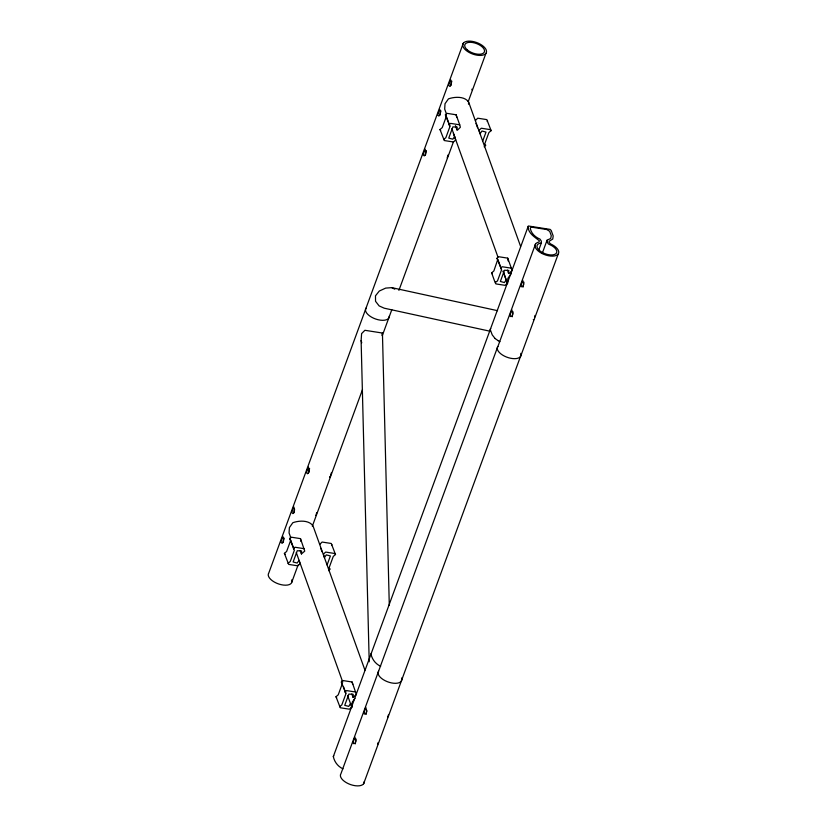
<?xml version="1.0" encoding="UTF-8"?>
<svg xmlns="http://www.w3.org/2000/svg" width="827" height="827" viewBox="0 0 827 827"><rect width="100%" height="100%" fill="white"/><g stroke="black" fill="none" stroke-linecap="round" stroke-linejoin="round"><path stroke-width="1.24" d="M352.002 706.496L352.25 702.206L355 698.308M468.495 104.161L468.62 102.021C464.547 96.004 454.343 96.749 448.451 98.868L445.009 103.737L444.688 109.102L446.435 113.95M369.204 661.807L361.12 340.569L361.606 333.601L364.893 330.293L382.436 333.043L389.29 605.25M319.78 544.414L322.096 542.047L331.245 543.473L335.504 554.514L333.281 556.406L329.156 567.632L330.138 569.131L328.546 570.671M475.401 120.566L477.717 118.199L486.865 119.626L491.124 130.656L488.902 132.547L484.777 143.784L485.759 145.283L484.167 146.824M382.064 335.535L382.436 333.043M533.291 319.532L533.642 319.749M294.381 510.021L293.709 513.029M439.654 115.242L440.936 110.849M377.608 744.465L378.042 742.687M534.552 317.289L535.007 315.459M315.862 515.531L316.751 512.637M330.49 475.69L331.369 472.796M447.2 157.833L448.079 154.938M356.117 739.028L355.3 743.886M366.723 710.269L366.175 714.321M513.06 311.789L512.223 316.803M523.946 282.172L523.129 287.041M463.285 43.231L268.785 572.997A12.488 6.099 20.2 0 0 276.456 583.118A12.488 6.099 20.2 0 0 291.455 583.076L298.113 564.934M284.085 538.046L282.813 542.698M309.608 468.547L308.337 473.189M426.308 150.69L425.037 155.331M451.831 81.18L450.56 85.832M284.395 553.366L286.618 551.475L290.742 540.248L289.76 538.749L290.07 537.901L291.352 537.199L300.49 538.635L304.739 551.113L301.421 553.956L301.597 550.968L297.255 550.73L293.13 561.967L297.162 563.042L299.085 560.324L300.067 563.838L297.803 565.833L288.664 564.407L284.395 553.366L285.046 554.369M451.893 128.671L455.687 139.99L453.423 141.975L444.285 140.549L440.016 129.519L442.238 127.627L446.363 116.39M443.623 139.556L445.856 137.664L449.981 126.428L445.381 114.891L446.973 113.351L456.111 114.777L459.729 124.815L460.36 127.265L457.672 129.932L456.814 129.622L457.217 127.11L452.876 126.882L448.751 138.109L452.782 139.194L454.705 136.476M288.003 563.404L290.236 561.512L294.36 550.275L289.76 538.749M293.378 548.787L294.96 547.236L304.109 548.663M448.999 124.929L450.581 123.388L459.729 124.815M312.327 526.23L362.505 389.558M382.487 335.121L391.812 309.722M398.914 290.37L453.537 141.603M468.196 101.69L485.956 53.31A12.488 6.099 20.2 0 0 472.134 41.35A12.488 6.099 20.2 0 0 465.787 50.158A12.488 6.099 20.2 0 0 485.956 53.31M331.586 545.324L331.896 544.476M487.206 121.466L487.517 120.618M327.089 564.934L330.387 555.951L326.345 554.876L324.432 557.584L323.44 554.08L325.714 552.085L334.852 553.511L335.504 554.514M482.71 141.086L486.007 132.103L481.965 131.017L480.053 133.736L479.06 130.221L481.335 128.226L490.473 129.663L491.124 130.656M339.618 706.765L341.84 704.873L345.965 693.636L341.375 682.11L341.685 681.262L342.967 680.559L352.106 681.996L356.354 694.473L353.036 697.316L353.212 694.329L348.86 694.091L344.735 705.328L348.777 706.403L350.152 704.046L351.144 704.025L351.682 707.199L349.418 709.194L340.269 707.757L336.01 696.727L338.233 694.835L342.357 683.609M495.239 282.917L491.631 272.879L493.853 270.987L497.823 259.316L501.586 269.788L497.461 281.015L495.549 282.069L495.89 283.909L505.039 285.336L507.302 283.351L503.105 270.915M501.431 269.354L496.996 258.251L498.588 256.711L507.726 258.138L511.344 268.175L511.975 270.625L509.287 273.292L508.419 272.982L508.832 270.47L504.48 270.243L500.356 281.469L504.398 282.555L506.32 279.836M344.993 692.137L346.575 690.597L355.724 692.023M500.614 268.289L502.196 266.749L511.344 268.175M342.988 768.841C337.964 766.557 334.449 761.987 333.322 756.591L528.329 225.988L550.1 229.389L551.216 230.485L553.191 235.974L552.746 239.075L549.169 241.257L549.035 242.321L550.544 243.893A12.488 6.099 20.2 0 1 557.408 254.819A12.488 6.099 20.2 0 1 539.566 252.039A12.488 6.099 20.2 0 1 538.904 242.073L539.39 240.812C534.707 237.018 528.67 233.762 527.915 226.846M497.895 346.503L535.545 243.944M538.708 250.157L541.365 242.911L541.323 241.112L540 239.117C535.286 237.173 531.213 233.493 530.262 228.293L530.676 227.435L532.154 227.239L546.771 229.524L549.697 231.333L551.268 235.674L550.73 238.434L547.061 240.223L542.192 253.496M387.605 717.267L388.504 714.807M363.622 783.769L520.472 356.561M520.555 356.582L558.215 254.013M490.68 328.546L490.173 329.394L492.241 334.894L495.115 338.522M371.395 653.175L370.982 654.033C372.109 659.429 375.623 663.998 380.647 666.283M333.322 756.591L333.736 755.733M300.914 541.427L300.49 538.635M508.15 260.939L507.726 258.138M511.313 273.479L507.871 278.348L507.551 283.713L503.188 271.587M541.365 242.911L540.217 243.221A10.42 5.086 20.2 0 0 540.775 251.532A10.42 5.086 20.2 0 0 555.661 253.858A10.42 5.086 20.2 0 0 549.945 244.73L548.435 244.017L547.112 242.022L547.061 240.223M497.544 310.673L391.771 287.641L385.661 288.106L379.314 291.021L375.479 295.818L375.541 301.297L379.128 305.907L384.224 308.192L489.998 331.224M446.208 115.956L445.381 114.891M391.771 287.641L394.789 289.181M498.164 340.693L499.932 341.665M495.022 338.501L498.247 340.714M440.016 129.519L440.667 130.511M491.631 272.879L492.282 273.871M336.01 696.727L336.661 697.73M496.996 258.251L497.368 259.161M341.375 682.11L341.747 683.019M468.62 102.021L520.576 246.312M475.99 123.368L477.592 127.823M455.439 125.642L457.042 130.097M507.458 270.119L508.657 273.458M453.423 133.354L497.947 257.032M446.611 117.072L449.826 125.993M364.955 670.17L312.999 525.869C308.885 519.894 298.826 520.503 292.83 522.716L289.388 527.595L289.068 532.95L290.815 537.798M320.773 548.332L321.972 551.681M300.222 550.606L301.421 553.956M351.837 693.967L353.036 697.316M296.273 552.519L342.771 682.099M347.567 695.435L351.93 707.561M290.99 540.92L293.802 548.725M343.401 686.513L345.81 693.202M361.12 340.569L361.761 342.802M456.111 114.777L456.752 117.227M352.106 681.996L352.747 684.436M471.928 89.161L471.969 89.874M329.704 476.528L329.746 477.241M389.279 316.141A12.488 6.099 20.2 0 1 375.737 319.046A12.488 6.099 20.2 0 1 366.041 308.12M291.766 579.851A12.488 6.099 20.2 0 1 291.91 582.125M401.591 677.985A12.488 6.099 20.2 0 1 389.341 682.378A12.488 6.099 20.2 0 1 378.611 671.121M520.783 353.346A12.488 6.099 20.2 0 1 508.533 357.74A12.488 6.099 20.2 0 1 497.802 346.492L340.951 773.69A12.488 6.099 20.2 0 0 350.658 784.616A12.488 6.099 20.2 0 0 364.19 781.711M283.64 538.832L283.413 541.819L282.007 543.267L280.87 542.14L282.906 536.599L283.64 538.832M294.526 509.163L294.298 512.161L292.903 513.598L291.766 512.471L293.802 506.93L294.526 509.163M309.153 469.322L308.926 472.32L307.53 473.768L306.393 472.63L308.43 467.1L309.153 469.322M425.864 151.465L425.636 154.463L424.23 155.91L423.093 154.773L425.13 149.242L425.864 151.465M440.491 111.635L440.264 114.622L438.858 116.069L437.721 114.943L439.757 109.402L440.491 111.635M451.377 81.966L451.149 84.954L449.754 86.401L448.616 85.274L450.653 79.733L451.377 81.966M353.336 741.53L353.377 743.587L354.948 743.452L355.827 741.064L354.917 737.229L353.336 741.53M364.211 711.902L364.242 714.021L365.865 713.877L366.774 711.416L365.834 707.457L364.211 711.902M510.249 314.384L510.29 316.503L511.913 316.359L512.812 313.898L511.882 309.939L510.249 314.384M521.165 284.684L521.206 286.731L522.778 286.597L523.656 284.209L522.747 280.374L521.165 284.684M467.245 49.847A10.42 5.086 20.2 0 0 484.084 52.473A10.42 5.086 20.2 0 0 472.548 42.497A10.42 5.086 20.2 0 0 467.245 49.847"/></g></svg>
